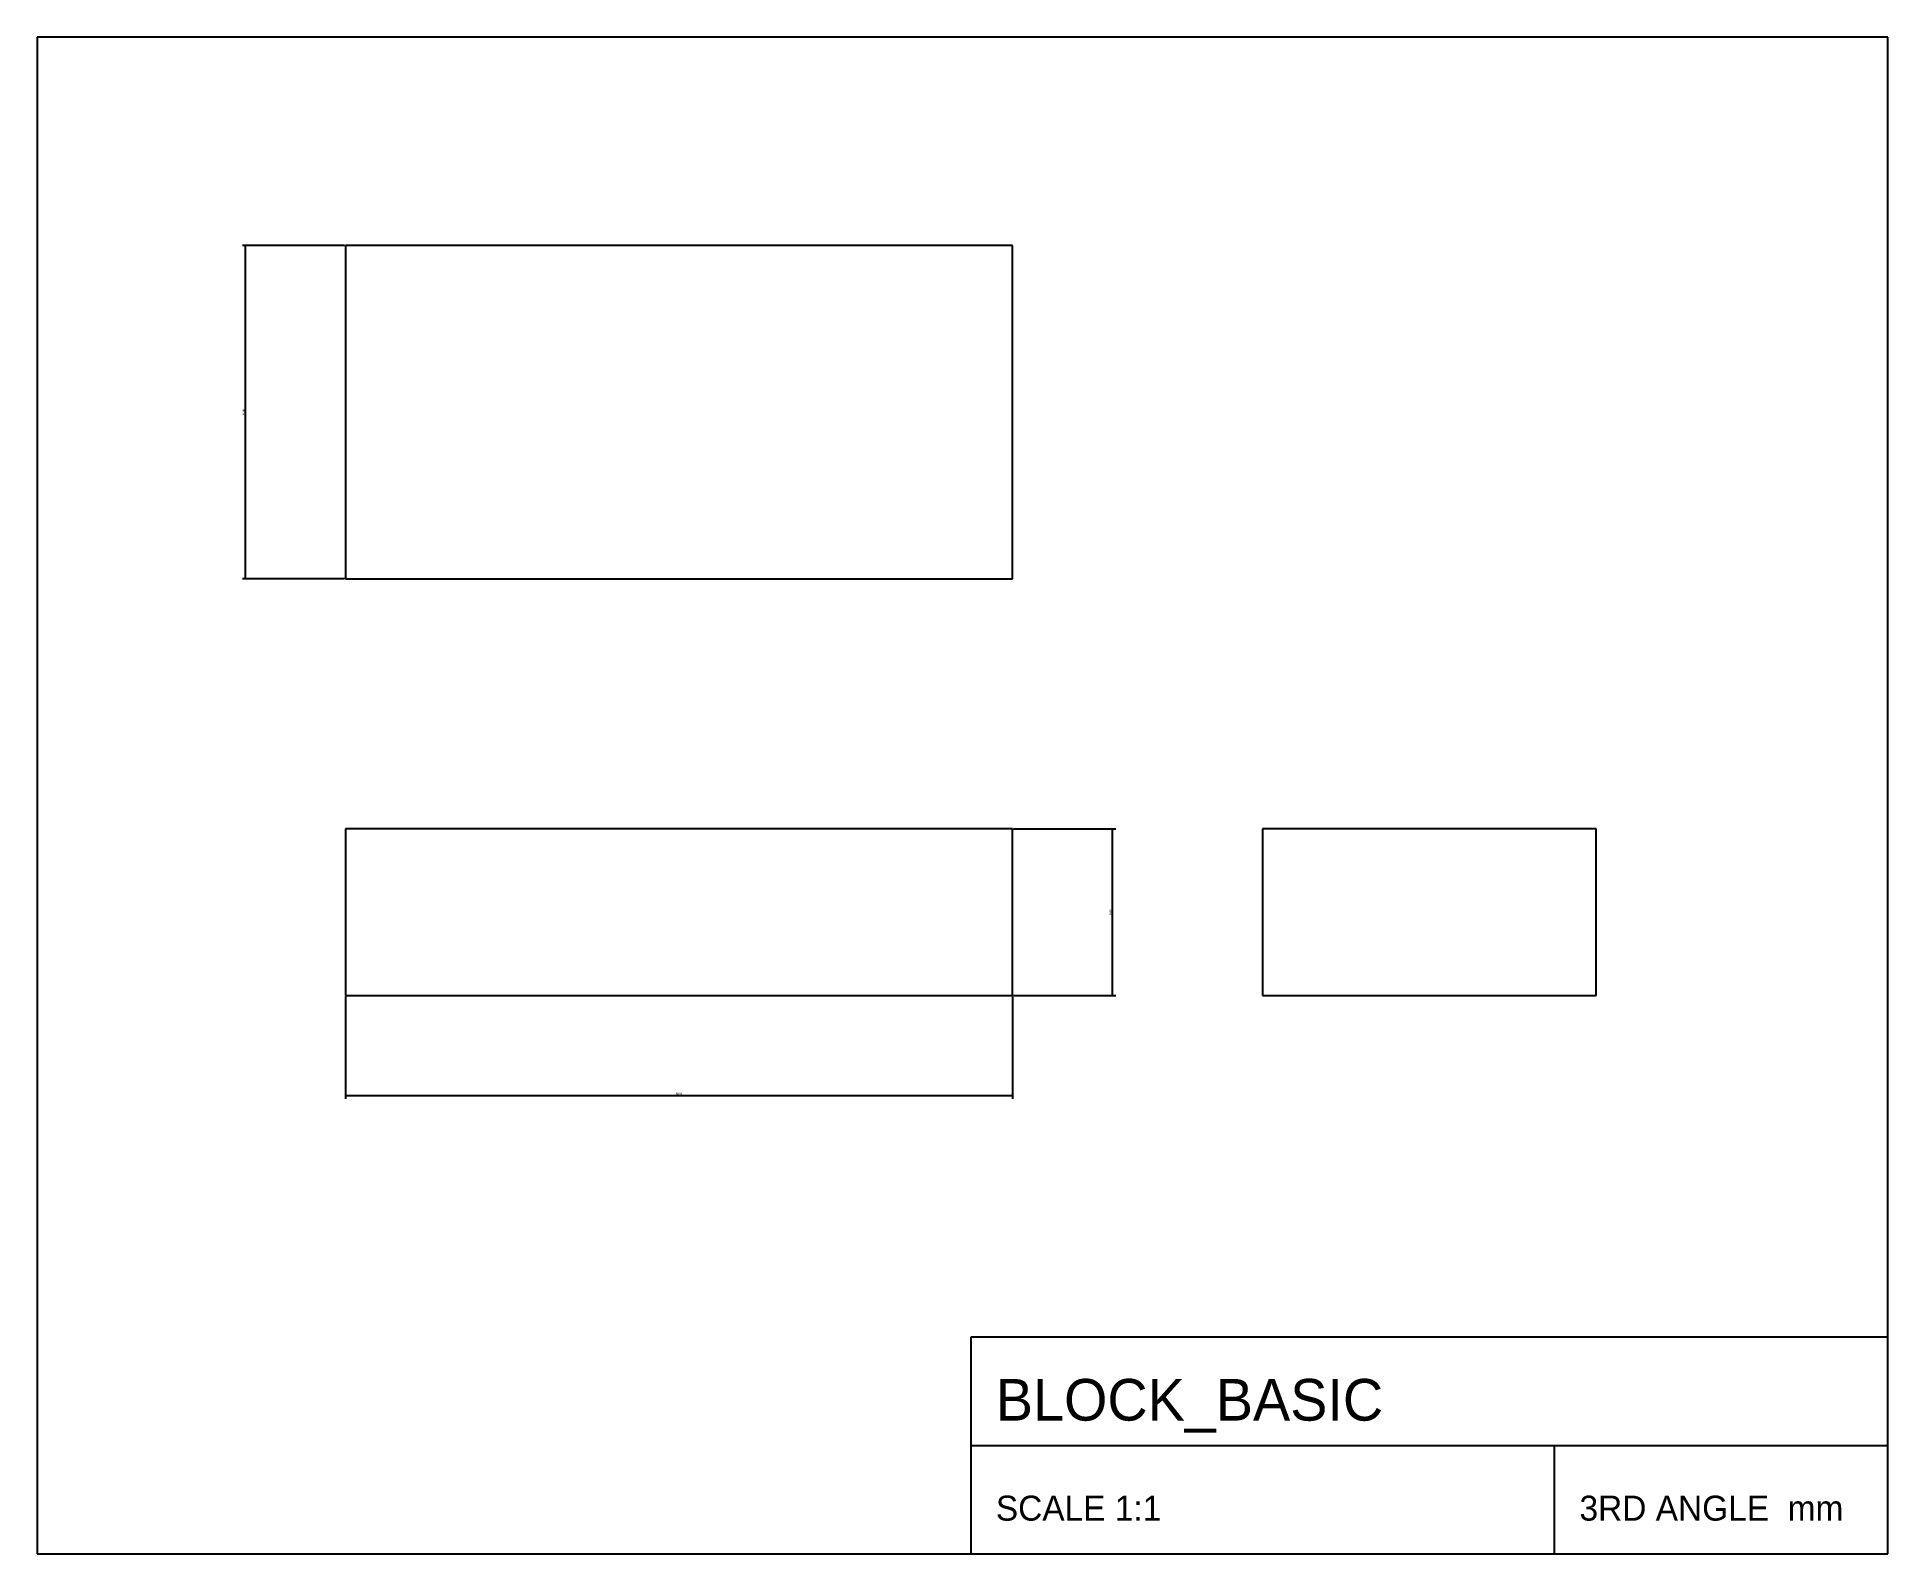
# Model space of a CAD drawing. Header units: millimetres. Extents: x -37 to 185, y -67 to 115.
import ezdxf

# ---------------------------------------------------------------- set-up
doc = ezdxf.new("R2010")
doc.units = ezdxf.units.MM
for name, color, linetype in [('DIM', 4, 'CONTINUOUS'), ('OUTLINE', 7, 'CONTINUOUS'), ('TITLE', 8, 'CONTINUOUS')]:
    doc.layers.add(name, color=color, linetype=linetype)
doc.styles.add('OpenSansCondensed-Light', font='OpenSansCondensed-Light.ttf')
doc.dimstyles.new('EZDXF', dxfattribs={"dimtxt": 0.25, "dimasz": 0.175, "dimexe": 0.375, "dimexo": 0.125, "dimgap": 0.1, "dimtad": 1, "dimlfac": 100, "dimzin": 12, "dimdsep": 46, "dimtxsty": 'OpenSansCondensed-Light', "dimblk": 'ARCHTICK', "dimcen": 2.5, "dimazin": 3, "dimtfac": 0.5, "dimtmove": 2, "dimatfit": 3})

# ---------------------------------------------------------------- blocks, each defined once
blk = doc.blocks.new('_ARCHTICK')
at = {"color": 0, "linetype": 'BYBLOCK', "const_width": 0.15}
blk.add_lwpolyline([(-0.5, -0.5), (0.5, 0.5)], dxfattribs=at)

msp = doc.modelspace()

# ---------------------------------------------------------------- linework, layer by layer
at = {"layer": 'OUTLINE'}
for p, q in [((80, 90), (0, 90)), ((0, 90), (0, 50)), ((80, 50), (80, 90)), ((0, 50), (80, 50)), ((80, 20), (0, 20)), ((0, 20), (0, 0)), ((80, 0), (80, 20)), ((150, 20), (110, 20)), ((110, 20), (110, 0)), ((150, 0), (150, 20)), ((0, 0), (80, 0)), ((110, 0), (150, 0))]:
    msp.add_line(p, q, dxfattribs=at)
at = {"layer": 'TITLE'}
for p, q in [((185, 115), (-37, 115)), ((-37, 115), (-37, -67)), ((185, -67), (185, 115)), ((185, -41), (75, -41)), ((75, -41), (75, -67)), ((185, -67), (185, -41)), ((75, -54), (185, -54)), ((145, -67), (145, -54)), ((-37, -67), (185, -67)), ((75, -67), (185, -67))]:
    msp.add_line(p, q, dxfattribs=at)

# ---------------------------------------------------------------- texts
for s, height, p in [('BLOCK_BASIC', 5, (78, -51)), ('SCALE 1:1', 3, (78, -63)), ('3RD ANGLE  mm', 3, (148, -63))]:
    msp.add_text(s, height=height, dxfattribs=at).set_placement(p)

# ---------------------------------------------------------------- dimensions: what is measured, and where the dimension line sits
at = {"layer": 'DIM'}
for base, p1, p2 in [((-12, 50), (0, 50), (0, 90)), ((92, 0), (80, 0), (80, 20))]:
    msp.add_linear_dim(base=base, p1=p1, p2=p2, angle=90, dimstyle='EZDXF', dxfattribs=at).render()
msp.add_linear_dim(base=(0, -12), p1=(0, 0), p2=(80, 0), dimstyle='EZDXF', dxfattribs=at).render()

doc.saveas('drawing.dxf')
